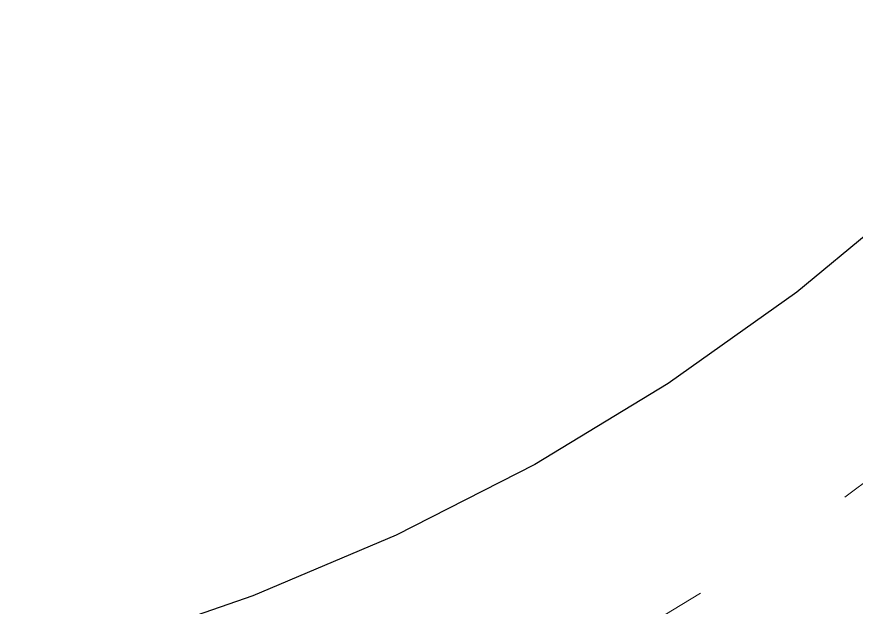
# Paper-space layout 'Sheet2' of a CAD drawing. Header units: inches. Extents: x 0 to 16.3, y 0 to 11.5.
# Drawn here: x 5.1579 to 5.6419, y 4.1834 to 4.5241 of the extents above; entities that cross this region are included whole.
import ezdxf

# ---------------------------------------------------------------- set-up
doc = ezdxf.new("R2010")
doc.units = ezdxf.units.IN
doc.header["$MEASUREMENT"] = 0
doc.linetypes.add('CENTERX2', pattern=[0.8, 0.5, -0.1, 0.1, -0.1])

psp = doc.layouts.new('Sheet2')

# ---------------------------------------------------------------- linework, layer by layer
at = {"color": 7, "linetype": 'Continuous', "lineweight": 25}
for p, q in [((5.678874, 4.424111), (5.607656, 4.365275)), ((5.678874, 4.424111), (5.607656, 4.365275)), ((5.607656, 4.365275), (5.533565, 4.312542)), ((5.607656, 4.365275), (5.533565, 4.312542)), ((5.533565, 4.312542), (5.456604, 4.265806)), ((5.533565, 4.312542), (5.456604, 4.265806)), ((5.456604, 4.265806), (5.376779, 4.224961)), ((5.456604, 4.265806), (5.376779, 4.224961)), ((5.376779, 4.224961), (5.294093, 4.189904)), ((5.376779, 4.224961), (5.294093, 4.189904)), ((5.294093, 4.189904), (5.208551, 4.160527)), ((5.294093, 4.189904), (5.208551, 4.160527))]:
    psp.add_line(p, q, dxfattribs=at)
at = {"color": 7, "linetype": 'CENTERX2', "lineweight": 18}
for radius in [1.52, 1.375]:
    psp.add_circle((4.831485, 5.36094), radius, dxfattribs=at)
at = {"color": 7, "linetype": 'Continuous', "lineweight": 25}
for start, end in [(286.178919, 253.821081), (291.995434, 248.004566)]:
    psp.add_arc((4.831485, 5.36094), 1.615, start, end, dxfattribs=at)

doc.saveas('drawing.dxf')
